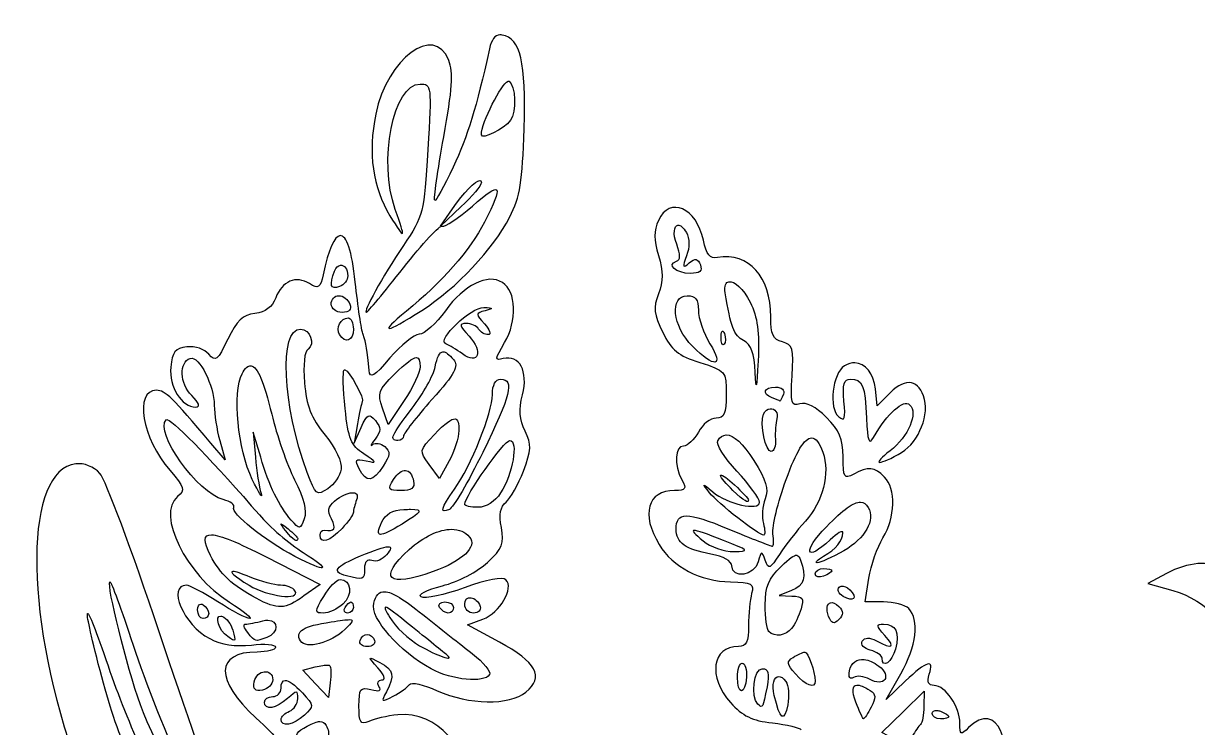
# Model space of a CAD drawing. Extents: x 11 to 129, y -2 to 168.
# Drawn here: x 12.9 to 68.8, y 134.7 to 168.1 of the extents above; entities that cross this region are included whole.
import ezdxf

# ---------------------------------------------------------------- set-up
doc = ezdxf.new("R2010")
doc.units = 0
doc.layers.get('0').update_dxf_attribs({"linetype": 'CONTINUOUS'})

msp = doc.modelspace()

# ---------------------------------------------------------------- linework, layer by layer
at = {"color": 7}
for points in [[(35.587009, 167.609132), (35.587009, 167.609132)], [(35.968452, 165.405373), (35.968452, 165.405373)], [(34.6301, 160.688624), (34.6301, 160.688624)], [(33.731618, 159.434058), (32.762032, 158.522348), (33.322618, 159.3398)], [(44.047613, 158.560933), (44.047613, 158.560933)], [(27.986302, 158.0698), (27.986302, 158.0698)], [(27.997878, 156.65924), (27.997878, 156.65924)], [(46.47241, 155.880373), (46.47241, 155.880373)], [(27.92622, 155.215056), (27.92622, 155.215056)], [(44.49134, 155.215056), (44.49134, 155.215056)], [(34.817513, 154.655022), (34.817513, 154.655022)], [(28.367191, 154.156723), (28.367191, 154.156723)], [(26.105004, 153.627556), (26.105004, 153.627556)], [(46.175303, 153.536055), (46.175303, 153.536055)], [(32.876132, 152.543316), (32.876132, 152.543316)], [(23.748008, 151.886268), (23.748008, 151.886268)], [(31.608339, 152.271016), (31.608339, 152.271016)], [(52.463017, 152.024071), (52.463017, 152.024071)], [(28.2123, 151.697201), (28.2123, 151.697201)], [(35.627798, 151.246306), (35.627798, 151.246306)], [(48.694357, 150.868173), (48.694357, 150.868173)], [(54.148632, 150.609102), (53.516389, 149.976857), (53.43591, 150.783285)], [(31.029563, 150.233724), (30.269987, 149.08885), (29.996034, 149.87378)], [(48.436389, 149.845668), (48.436389, 149.845668)], [(19.772092, 149.320912), (19.772092, 149.320912)], [(28.804856, 149.12964), (28.653272, 148.203598), (28.985656, 148.947739)], [(33.453807, 149.356189), (33.453807, 149.356189)], [(24.208824, 147.540486), (23.858251, 148.732765), (23.959123, 147.54214)], [(46.343976, 148.597166), (46.343976, 148.597166)], [(22.258073, 148.334236), (22.513837, 147.409848), (21.84411, 148.203598)], [(36.056093, 148.33589), (36.056093, 148.33589)], [(50.399817, 148.460465), (50.399817, 148.460465)], [(31.099015, 146.910447), (31.099015, 146.910447)], [(33.16938, 147.367956), (32.717382, 146.532865), (32.2257, 147.191567)], [(46.09207, 146.693819), (46.09207, 146.693819)], [(28.54358, 145.854319), (28.54358, 145.854319)], [(52.732562, 145.404527), (52.732562, 145.404527)], [(31.334383, 145.063876), (31.334383, 145.063876)], [(25.176758, 144.36714), (25.176758, 144.36714)], [(33.28293, 144.114131), (33.28293, 144.114131)], [(44.82152, 144.060113), (44.82152, 144.060113)], [(21.874978, 143.850651), (21.874978, 143.850651)], [(30.256757, 143.285103), (30.256757, 143.285103)], [(24.468997, 142.803341), (27.034353, 141.496963), (26.263203, 140.9474)], [(49.696466, 142.877757), (49.696466, 142.877757)], [(22.891419, 142.110466), (22.891419, 142.110466)], [(50.973632, 142.250473), (50.973632, 142.250473)], [(67.280234, 142.01786), (66.38892, 141.543264), (67.583403, 141.208675)], [(17.041923, 141.612166), (17.041923, 141.612166)], [(27.983546, 141.721307), (27.983546, 141.721307)], [(51.813133, 141.409869), (51.813133, 141.409869)], [(53.827827, 140.662973), (52.951394, 140.662973), (53.131091, 141.787451)], [(30.10848, 141.148593), (30.10848, 141.148593)], [(34.213382, 140.859758), (34.213382, 140.859758)], [(49.452279, 141.200409), (48.856965, 140.961181), (49.469918, 140.944092)], [(21.369514, 140.561548), (21.369514, 140.561548)], [(28.499483, 140.662973), (28.499483, 140.662973)], [(30.150373, 140.409414), (30.150373, 140.409414)], [(32.96598, 140.662973), (32.96598, 140.662973)], [(51.304362, 140.627145), (51.304362, 140.627145)], [(15.97918, 140.115617), (15.97918, 140.115617)], [(22.314848, 139.988838), (22.314848, 139.988838)], [(24.553885, 139.801425), (24.553885, 139.801425)], [(28.428377, 139.820715), (28.428377, 139.820715)], [(35.557796, 138.757973), (34.045813, 139.569362), (34.773966, 139.846073)], [(53.827274, 139.60464), (53.827274, 139.60464)], [(29.277798, 139.115159), (29.277798, 139.115159)], [(50.082868, 138.277865), (50.082868, 138.277865)], [(52.905643, 137.929496), (52.905643, 137.929496)], [(24.381354, 137.345208), (24.381354, 137.345208)], [(27.511706, 136.825965), (27.425716, 136.115448), (26.816623, 136.766983), (26.20753, 137.419072), (26.805048, 137.575064)], [(27.415243, 137.659401), (27.415243, 137.659401)], [(47.109064, 137.752557), (47.109064, 137.752557)], [(48.056602, 137.487973), (48.056602, 137.487973)], [(25.374093, 136.93731), (25.374093, 136.93731)], [(48.837122, 137.121415), (48.837122, 137.121415)], [(54.852536, 136.892659), (53.944131, 136.032765), (54.64142, 137.246541)], [(52.557274, 136.712412), (52.557274, 136.712412)], [(54.344866, 134.145954), (53.747348, 134.466211), (54.752215, 135.446824), (55.756528, 136.427986), (55.756528, 136.427986)], [(55.756528, 136.427986), (55.746605, 135.701484)], [(56.375543, 135.505802), (56.375543, 135.505802)], [(27.017817, 134.981047), (27.017817, 134.981047)]]:
    msp.add_lwpolyline(points, dxfattribs=at)
for points in [[(33.151188, 166.393702), (32.455869, 168.1475), (30.234359, 166.511908), (29.679084, 163.837166)], [(35.587009, 167.609132), (35.342982, 167.602361), (35.183716, 167.388846), (35.0843, 166.940508)], [(35.696703, 167.599761), (35.65829, 167.607159), (35.621872, 167.610099), (35.587009, 167.609132)], [(36.732436, 163.152556), (36.824756, 166.346392), (36.572323, 167.431132), (35.696703, 167.599761)], [(35.0843, 166.940508), (34.460832, 164.128823), (34.05792, 162.812994), (33.365062, 161.326931)], [(32.913063, 162.755681), (33.320527, 165.008688), (33.374499, 165.830451), (33.151188, 166.393702)], [(30.608434, 159.316098), (29.782132, 161.609703), (30.507881, 165.269223), (31.789136, 165.269223)], [(31.789136, 165.269223), (32.328931, 165.269223), (32.337395, 165.195595), (32.159002, 162.160369)], [(34.701757, 162.86372), (34.701757, 163.43295), (35.652668, 165.296393), (35.968452, 165.405373)], [(35.968452, 165.405373), (35.989503, 165.412639), (36.007531, 165.411849), (36.022469, 165.402617)], [(36.022469, 165.402617), (36.330179, 165.212443), (36.373963, 163.940825), (36.086409, 163.549431)], [(29.679084, 163.837166), (29.301544, 162.018572), (29.53549, 160.344629), (30.35322, 159.014032)], [(36.086409, 163.549431), (35.775844, 163.126714), (34.701757, 162.594744), (34.701757, 162.86372)], [(36.051132, 158.95891), (36.542969, 159.912708), (36.659538, 160.630683), (36.732436, 163.152556)], [(32.481464, 159.739431), (32.429509, 159.797542), (32.623562, 161.154952), (32.913063, 162.755681)], [(32.159002, 162.160369), (31.981721, 159.144062), (31.947203, 159.008194), (30.995936, 157.596306)], [(33.365062, 161.326931), (32.930886, 160.395696), (32.533418, 159.681321), (32.481464, 159.739431)], [(33.322618, 159.3398), (33.849155, 160.107315), (34.430609, 160.688681), (34.6301, 160.688624)], [(34.701757, 160.591059), (34.701757, 160.456266), (34.265054, 159.935547), (33.731618, 159.434058)], [(34.272361, 159.475399), (35.652289, 160.690062), (35.783063, 160.51743), (34.851137, 158.711966)], [(34.6301, 160.688624), (34.676136, 160.688611), (34.701757, 160.657919), (34.701757, 160.591059)], [(45.258081, 157.84766), (44.932084, 159.394919), (43.65338, 159.957092), (43.120468, 158.787482)], [(30.35322, 159.014032), (31.085107, 157.823116), (31.128081, 157.873681), (30.608434, 159.316098)], [(32.851327, 158.521246), (32.960386, 158.453844), (33.599749, 158.883342), (34.272361, 159.475399)], [(30.993182, 156.532461), (31.906029, 157.693662), (32.742271, 158.588646), (32.851327, 158.521246)], [(34.851137, 158.711966), (34.1577, 157.368527), (32.817889, 155.842443), (31.135396, 154.479735)], [(31.870165, 154.512257), (33.538174, 155.584222), (35.249341, 157.404039), (36.051132, 158.95891)], [(43.120468, 158.787482), (42.895297, 158.293317), (42.895901, 157.872361), (43.122122, 157.1173)], [(43.988632, 157.658594), (43.795724, 158.165982), (43.868907, 158.531019), (44.047613, 158.560933)], [(44.047613, 158.560933), (44.154838, 158.578882), (44.299937, 158.476102), (44.448346, 158.210912)], [(27.986302, 158.0698), (27.724082, 158.04963), (27.436329, 157.432669), (27.174362, 156.207795)], [(28.706741, 155.856671), (28.548282, 157.349295), (28.283484, 158.09266), (27.986302, 158.0698)], [(44.448346, 158.210912), (44.607661, 157.926202), (44.611042, 157.5141), (44.456615, 157.10793)], [(30.995936, 157.596306), (29.984787, 156.095534), (29.054987, 154.421306), (29.2326, 154.421306)], [(43.977058, 156.851615), (44.174196, 156.917333), (44.177588, 157.161605), (43.988632, 157.658594)], [(45.932217, 157.020838), (45.569025, 156.956117), (45.403025, 157.159737), (45.258081, 157.84766)], [(43.122122, 157.1173), (43.348958, 156.360187), (43.348887, 155.907885), (43.122122, 155.307109)], [(44.456615, 157.10793), (44.249676, 156.563633), (44.269767, 156.509287), (44.583945, 156.770035)], [(44.583945, 156.770035), (44.876926, 157.013186), (44.992459, 156.992728), (45.113662, 156.676879)], [(48.46009, 154.20082), (48.46009, 156.120543), (47.415924, 157.285233), (45.932217, 157.020838)], [(27.954883, 155.648312), (27.531431, 155.485817), (27.459359, 155.708885), (27.71786, 156.38253)], [(27.71786, 156.38253), (27.785773, 156.559509), (27.891784, 156.64716), (27.997878, 156.65924)], [(27.997878, 156.65924), (28.1747, 156.679375), (28.351757, 156.489592), (28.351757, 156.153776)], [(29.2326, 154.421306), (29.288068, 154.421306), (30.080334, 155.37126), (30.993182, 156.532461)], [(44.630797, 156.27339), (43.961829, 156.27339), (43.491223, 156.689674), (43.977058, 156.851615)], [(45.113662, 156.676879), (45.226083, 156.383917), (45.09354, 156.27339), (44.630797, 156.27339)], [(26.529991, 155.786667), (25.884879, 156.189547), (25.227766, 155.912095), (24.922096, 155.108121)], [(27.174362, 156.207795), (27.039604, 155.577719), (26.95414, 155.521782), (26.529991, 155.786667)], [(28.351757, 156.153776), (28.351757, 155.959652), (28.173165, 155.732074), (27.954883, 155.648312)], [(29.075504, 153.362973), (28.995127, 153.581254), (28.829169, 154.703426), (28.706741, 155.856671)], [(35.707726, 155.839583), (34.998211, 156.283732), (33.888844, 155.736683), (32.990784, 154.50013)], [(35.805841, 152.983737), (36.413547, 154.013729), (36.364813, 155.428253), (35.707726, 155.839583)], [(46.296021, 155.347348), (46.241504, 155.687384), (46.322702, 155.856542), (46.47241, 155.880373)], [(46.47241, 155.880373), (46.72192, 155.920093), (47.161811, 155.555711), (47.480581, 154.90362)], [(27.558008, 154.818181), (27.558008, 155.036463), (27.723508, 155.215056), (27.92622, 155.215056)], [(27.92622, 155.215056), (28.128931, 155.215056), (28.363353, 155.036463), (28.447119, 154.818181)], [(43.122122, 155.307109), (42.870515, 154.640528), (42.904698, 154.332452), (43.324969, 153.471562)], [(44.73553, 152.813412), (43.784791, 153.764148), (43.637287, 155.215056), (44.49134, 155.215056)], [(44.49134, 155.215056), (44.886471, 155.215056), (45.020507, 155.038857), (45.020507, 154.518871)], [(47.168043, 153.081853), (46.716445, 153.323541), (46.551839, 153.751704), (46.296021, 155.347348)], [(24.922096, 155.108121), (24.755859, 154.670891), (24.432945, 154.431167), (23.933768, 154.373902)], [(28.078906, 154.421306), (27.792304, 154.421306), (27.558008, 154.599804), (27.558008, 154.818181)], [(28.447119, 154.818181), (28.550706, 154.54823), (28.433192, 154.421306), (28.078906, 154.421306)], [(33.01063, 152.92145), (32.544354, 153.091628), (34.209493, 154.689212), (34.817513, 154.655022)], [(34.817513, 154.655022), (35.291878, 154.628347), (35.300121, 154.608082), (34.880352, 154.499579)], [(47.480581, 154.90362), (47.835278, 154.178042), (47.93249, 153.472012), (47.863125, 152.125495)], [(23.933768, 154.373902), (23.356696, 154.307701), (23.070771, 154.035872), (22.643924, 153.146897)], [(27.954883, 153.362973), (27.76195, 153.675148), (28.012028, 154.156723), (28.367191, 154.156723)], [(28.367191, 154.156723), (28.504126, 154.156723), (28.61634, 153.918598), (28.61634, 153.627556)], [(31.135396, 154.479735), (29.771063, 153.374716), (30.124809, 153.390587), (31.870165, 154.512257)], [(32.990784, 154.50013), (32.549386, 153.892362), (31.988915, 153.387851), (31.745592, 153.378958)], [(34.880352, 154.499579), (34.421688, 154.381022), (34.420209, 154.349423), (34.854995, 153.868989)], [(45.020507, 154.518871), (45.020507, 154.135866), (45.268264, 153.421491), (45.571173, 152.931371)], [(49.014614, 153.015156), (48.570015, 153.131422), (48.46009, 153.366754), (48.46009, 154.20082)], [(26.423056, 146.807921), (25.236037, 150.020869), (25.067807, 153.627556), (26.105004, 153.627556)], [(26.105004, 153.627556), (26.549939, 153.627556), (26.82032, 152.899329), (26.458333, 152.675607)], [(28.61634, 153.627556), (28.61634, 153.069528), (28.231406, 152.915553), (27.954883, 153.362973)], [(33.978562, 153.89214), (33.625053, 153.89214), (33.648382, 153.788217), (34.114161, 153.292417)], [(34.569465, 153.627556), (34.479526, 153.773077), (34.213622, 153.89214), (33.978562, 153.89214)], [(35.022564, 153.362973), (34.86308, 153.362973), (34.659403, 153.482035), (34.569465, 153.627556)], [(34.854995, 153.868989), (35.106816, 153.590732), (35.182054, 153.362973), (35.022564, 153.362973)], [(46.099786, 153.25273), (46.107723, 153.44537), (46.1352, 153.542127), (46.175303, 153.536055)], [(46.175303, 153.536055), (46.199366, 153.532411), (46.227966, 153.491733), (46.25964, 153.412583)], [(22.643924, 153.146897), (22.15724, 152.133299), (22.055597, 152.052831), (21.740482, 152.432522)], [(29.364892, 151.661923), (29.279531, 152.625093), (29.221427, 152.966701), (29.075504, 153.362973)], [(31.745592, 153.378958), (31.502268, 153.370066), (30.877191, 152.865512), (30.356528, 152.257235)], [(34.114161, 153.292417), (34.802242, 152.55999), (34.557544, 151.897673), (33.802726, 152.449609)], [(35.740247, 152.222509), (35.331321, 152.115572), (35.337894, 152.190626), (35.805841, 152.983737)], [(43.324969, 153.471562), (43.739466, 152.622501), (44.054686, 152.365779), (45.085, 152.040056)], [(46.238693, 152.905465), (46.150773, 152.817546), (46.0883, 152.973815), (46.099786, 153.25273)], [(46.25964, 153.412583), (46.336071, 153.221586), (46.326611, 152.993384), (46.238693, 152.905465)], [(47.718156, 151.567665), (47.680112, 152.483394), (47.533656, 152.886184), (47.168043, 153.081853)], [(49.477634, 151.399544), (49.559329, 152.709897), (49.508895, 152.8859), (49.014614, 153.015156)], [(20.701441, 152.78089), (20.138738, 152.715479), (20.00221, 152.544467), (19.932496, 151.816814)], [(21.740482, 152.432522), (21.53786, 152.676665), (21.091856, 152.826273), (20.701441, 152.78089)], [(26.458333, 152.675607), (26.289003, 152.570947), (26.222447, 151.930245), (26.292969, 151.07984)], [(32.505165, 151.838863), (32.597587, 152.30097), (32.710433, 152.531648), (32.876132, 152.543316)], [(32.876132, 152.543316), (33.005011, 152.552391), (33.165855, 152.428953), (33.373328, 152.178963)], [(33.802726, 152.449609), (33.52835, 152.650238), (33.171895, 152.862592), (33.01063, 152.92145)], [(36.659123, 150.505473), (36.940196, 151.62263), (36.511111, 152.424094), (35.740247, 152.222509)], [(45.571173, 152.931371), (46.257247, 151.821281), (45.793259, 151.75568), (44.73553, 152.813412)], [(20.927439, 150.468542), (20.357537, 151.038445), (20.319656, 152.056184), (20.861845, 152.234635)], [(20.861845, 152.234635), (21.27495, 152.370602), (22.001758, 150.946518), (22.001758, 150.001111)], [(23.321918, 151.505929), (23.466154, 151.775436), (23.606832, 151.904032), (23.748008, 151.886268)], [(23.748008, 151.886268), (24.058594, 151.847185), (24.371705, 151.099101), (24.733581, 149.579431)], [(30.356528, 152.257235), (29.591141, 151.363052), (29.401485, 151.249059), (29.364892, 151.661923)], [(30.570952, 151.482227), (31.116544, 152.011037), (31.434724, 152.265809), (31.608339, 152.271016)], [(31.608339, 152.271016), (31.743371, 152.275065), (31.790979, 152.127981), (31.790239, 151.841619)], [(33.373328, 152.178963), (33.640691, 151.856808), (33.461587, 151.523922), (32.347518, 150.273963)], [(45.085, 152.040056), (46.322892, 151.648712), (46.340361, 151.627511), (46.341769, 150.518702)], [(47.863125, 152.125495), (47.794127, 150.786117), (47.756603, 150.642166), (47.718156, 151.567665)], [(51.96582, 151.879653), (51.39399, 151.52147), (51.206829, 149.859418), (51.692968, 149.455959)], [(52.463017, 152.024071), (52.301659, 152.029831), (52.132817, 151.984256), (51.96582, 151.879653)], [(53.43591, 150.783285), (53.361361, 151.5263), (52.947087, 152.006791), (52.463017, 152.024071)], [(19.932496, 151.816814), (19.843886, 150.891962), (20.449539, 149.92339), (21.116506, 149.92339)], [(23.80809, 146.483806), (23.120193, 147.89184), (22.854798, 150.633105), (23.321918, 151.505929)], [(28.222222, 149.857244), (28.122383, 150.789528), (28.101632, 151.613543), (28.176471, 151.688381)], [(28.176471, 151.688381), (28.185687, 151.697597), (28.197975, 151.700247), (28.2123, 151.697201)], [(28.2123, 151.697201), (28.427175, 151.651503), (29.17013, 150.309456), (29.040777, 150.155451)], [(29.996034, 149.87378), (29.749197, 150.581847), (29.805816, 150.740626), (30.570952, 151.482227)], [(31.790239, 151.841619), (31.789616, 151.586957), (31.447345, 150.863436), (31.029563, 150.233724)], [(31.413758, 149.869922), (31.933679, 150.550844), (32.424816, 151.437109), (32.505165, 151.838863)], [(49.850808, 150.076628), (49.438419, 149.945379), (49.396317, 150.09521), (49.477634, 151.399544)], [(55.768105, 150.28609), (55.534825, 151.215558), (54.88476, 151.345231), (54.148632, 150.609102)], [(26.292969, 151.07984), (26.384146, 149.980354), (26.604296, 149.418324), (27.266415, 148.59441)], [(35.627798, 151.246306), (36.283513, 151.246306), (36.088594, 150.457913), (34.767904, 147.768689)], [(35.224311, 150.518702), (35.228349, 150.986281), (35.372757, 151.246306), (35.627798, 151.246306)], [(48.526237, 150.36326), (48.027872, 150.564355), (48.128959, 150.868173), (48.694357, 150.868173)], [(48.694357, 150.868173), (48.992333, 150.868173), (49.141053, 150.731167), (49.06312, 150.528073)], [(51.94322, 150.206163), (51.866473, 151.010935), (51.936534, 151.246306), (52.253004, 151.246306)], [(52.253004, 151.246306), (52.829869, 151.246306), (52.946977, 150.960245), (53.015334, 149.389262)], [(19.252296, 150.71714), (18.172274, 150.71714), (18.559032, 148.431722), (19.896667, 146.908242)], [(21.84411, 148.203598), (19.999596, 150.389042), (19.661168, 150.71714), (19.252296, 150.71714)], [(21.116506, 149.92339), (21.353305, 149.92339), (21.290377, 150.105604), (20.927439, 150.468542)], [(32.347518, 150.273963), (31.605076, 149.44096), (30.99759, 148.664029), (30.99759, 148.547556)], [(33.42349, 146.017478), (34.211791, 147.124542), (35.216691, 149.636559), (35.224311, 150.518702)], [(36.776533, 148.780169), (36.510344, 149.326124), (36.478975, 149.789465), (36.659123, 150.505473)], [(46.341769, 150.518702), (46.342901, 149.604698), (46.252686, 149.394223), (45.858907, 149.394223)], [(48.89445, 150.208919), (48.873641, 150.220408), (48.708141, 150.289861), (48.526237, 150.36326)], [(49.06312, 150.528073), (48.991322, 150.340975), (48.915278, 150.19743), (48.89445, 150.208919)], [(51.107577, 149.432808), (50.598778, 149.941606), (50.149554, 150.171709), (49.850808, 150.076628)], [(51.692968, 149.455959), (51.974569, 149.222249), (52.023177, 149.367729), (51.94322, 150.206163)], [(53.347716, 148.474245), (54.02497, 149.637479), (54.775176, 150.318069), (55.065854, 150.03253)], [(54.521255, 147.661754), (55.392876, 148.112487), (55.995313, 149.380825), (55.768105, 150.28609)], [(22.001758, 150.001111), (22.001758, 149.592741), (22.117213, 148.842598), (22.258073, 148.334236)], [(29.10527, 147.700338), (28.510117, 148.092331), (28.376194, 148.419483), (28.222222, 149.857244)], [(29.040777, 150.155451), (28.994724, 150.100622), (28.888377, 149.638963), (28.804856, 149.12964)], [(28.985656, 148.947739), (29.278546, 149.60365), (29.358471, 149.642869), (29.660895, 149.278468)], [(30.733007, 148.33589), (30.312078, 148.33589), (30.409063, 148.554114), (31.413758, 149.869922)], [(48.122747, 149.587148), (48.189546, 149.761224), (48.314034, 149.840045), (48.436389, 149.845668)], [(48.436389, 149.845668), (48.640311, 149.85504), (48.838389, 149.660506), (48.752785, 149.36115)], [(55.065854, 150.03253), (55.480424, 149.625289), (55.017032, 148.537107), (54.132647, 147.84145)], [(22.430603, 145.525795), (21.213023, 145.831388), (19.138405, 148.736284), (19.72138, 149.319258)], [(19.72138, 149.319258), (19.730809, 149.328686), (19.748022, 149.328844), (19.772092, 149.320912)], [(19.772092, 149.320912), (20.133147, 149.201926), (22.091525, 147.181378), (24.145985, 144.793781)], [(24.733581, 149.579431), (24.969245, 148.58978), (25.458625, 147.189548), (25.821129, 146.467821)], [(29.660895, 149.278468), (29.942451, 148.939216), (29.940137, 148.781984), (29.649318, 148.402035)], [(32.473194, 148.62197), (32.972793, 149.143437), (33.281809, 149.385612), (33.453807, 149.356189)], [(33.453807, 149.356189), (33.587583, 149.333304), (33.638871, 149.146214), (33.6324, 148.79891)], [(45.858907, 149.394223), (45.592455, 149.394223), (45.215209, 149.096567), (45.020507, 148.732765)], [(48.487652, 147.806723), (48.201174, 147.806723), (47.936009, 149.100518), (48.122747, 149.587148)], [(48.752785, 149.36115), (48.695587, 149.161059), (48.664664, 148.729457), (48.683884, 148.402035)], [(51.899673, 147.553164), (51.899673, 148.408685), (51.730219, 148.810166), (51.107577, 149.432808)], [(53.015334, 149.389262), (53.062745, 148.29962), (53.133413, 148.106166), (53.347716, 148.474245)], [(27.266415, 148.59441), (27.76988, 147.967913), (28.087924, 147.299214), (28.038667, 146.97053)], [(30.99759, 148.547556), (30.99759, 148.431084), (30.878529, 148.33589), (30.733007, 148.33589)], [(32.2257, 147.191567), (31.73802, 147.8447), (31.739623, 147.856288), (32.473194, 148.62197)], [(33.6324, 148.79891), (33.626301, 148.471489), (33.417945, 147.827378), (33.16938, 147.367956)], [(36.701016, 146.882886), (37.082304, 147.881267), (37.092213, 148.132713), (36.776533, 148.780169)], [(45.020507, 148.732765), (44.825804, 148.368963), (44.508093, 148.071306), (44.314401, 148.071306)], [(45.939383, 148.324314), (46.050149, 148.503536), (46.186135, 148.593664), (46.343976, 148.597166)], [(46.343976, 148.597166), (46.691223, 148.604869), (47.143007, 148.192642), (47.655869, 147.383941)], [(29.649318, 148.402035), (29.454399, 148.147374), (29.399063, 148.027369), (29.526397, 148.135247)], [(29.526397, 148.135247), (29.65373, 148.243125), (29.913622, 148.202452), (30.103521, 148.044848)], [(30.103521, 148.044848), (30.385298, 147.810996), (30.372036, 147.641017), (30.031312, 147.121011)], [(33.908007, 145.305859), (33.908007, 145.681629), (35.789703, 148.33589), (36.056093, 148.33589)], [(36.056093, 148.33589), (36.472506, 148.33589), (36.186632, 146.712714), (35.617325, 145.843845)], [(44.314401, 148.071306), (43.895103, 148.071306), (43.851853, 147.184197), (44.236129, 146.466167)], [(46.849439, 146.874618), (46.254777, 147.519752), (45.845453, 148.172335), (45.939383, 148.324314)], [(48.683884, 148.402035), (48.703089, 148.074614), (48.614578, 147.806723), (48.487652, 147.806723)], [(49.194861, 146.483806), (49.672246, 147.799237), (50.066744, 148.452687), (50.399817, 148.460465)], [(50.399817, 148.460465), (50.599662, 148.465131), (50.777213, 148.237456), (50.937803, 147.780816)], [(23.959123, 147.54214), (24.014515, 146.887296), (24.134117, 146.11339), (24.224809, 145.822348)], [(25.662379, 144.550144), (25.068202, 145.230511), (24.612785, 146.166986), (24.208824, 147.540486)], [(28.894704, 146.987066), (28.661662, 147.422511), (28.704873, 147.473177), (29.216062, 147.364097)], [(29.216062, 147.364097), (29.751305, 147.249885), (29.741029, 147.281598), (29.10527, 147.700338)], [(34.767904, 147.768689), (34.076682, 146.3612), (33.362305, 145.142743), (33.180404, 145.061119)], [(47.655869, 147.383941), (48.255103, 146.439045), (48.375347, 146.031528), (48.19606, 145.559969)], [(50.937803, 147.780816), (51.290339, 146.778381), (50.944334, 145.407391), (50.109326, 144.499432)], [(52.411201, 146.739019), (51.943793, 146.488869), (51.899673, 146.559484), (51.899673, 147.553164)], [(54.132647, 147.84145), (53.300582, 147.186947), (53.46015, 147.113036), (54.521255, 147.661754)], [(15.414184, 147.224088), (12.993025, 146.936509), (12.929156, 140.270016), (15.282444, 133.455283)], [(16.557956, 146.770438), (16.263598, 147.0957), (15.819139, 147.272188), (15.414184, 147.224088)], [(19.896667, 146.908242), (20.598909, 146.108431), (20.634987, 145.982946), (20.255508, 145.668008)], [(28.038667, 146.97053), (27.992623, 146.663276), (27.704398, 146.246753), (27.398155, 146.044488)], [(30.031312, 147.121011), (29.52776, 146.352491), (29.251704, 146.320008), (28.894704, 146.987066)], [(30.530159, 146.484357), (30.718673, 146.786215), (30.92448, 146.926759), (31.099015, 146.910447)], [(31.099015, 146.910447), (31.27355, 146.894136), (31.416803, 146.720984), (31.479905, 146.395612)], [(35.873092, 145.409488), (36.086528, 145.586625), (36.459259, 146.249851), (36.701016, 146.882886)], [(47.930923, 145.398465), (47.930923, 145.565427), (47.444104, 146.229484), (46.849439, 146.874618)], [(53.865309, 146.597357), (53.377753, 147.084913), (53.106495, 147.111129), (52.411201, 146.739019)], [(19.368051, 139.283832), (18.087273, 143.109092), (16.822745, 146.477849), (16.557956, 146.770438)], [(24.224809, 145.822348), (24.315501, 145.531307), (24.128015, 145.828963), (23.80809, 146.483806)], [(25.821129, 146.467821), (26.26617, 145.581757), (26.415568, 144.979215), (26.280291, 144.613534)], [(27.398155, 146.044488), (26.87362, 145.698047), (26.81675, 145.742295), (26.423056, 146.807921)], [(30.882387, 145.95464), (30.26522, 145.95464), (30.231199, 146.005645), (30.530159, 146.484357)], [(31.479905, 146.395612), (31.541954, 146.075682), (31.377842, 145.95464), (30.882387, 145.95464)], [(44.236129, 146.466167), (44.470574, 146.028105), (44.421033, 145.95464), (43.892171, 145.95464)], [(45.554084, 145.844397), (45.175291, 146.334051), (45.180727, 146.335829), (45.704015, 145.891801)], [(46.07884, 146.672322), (46.07884, 146.683879), (46.08322, 146.691216), (46.09207, 146.693819)], [(46.657618, 145.965113), (46.339139, 146.261823), (46.07884, 146.579864), (46.07884, 146.672322)], [(46.09207, 146.693819), (46.154018, 146.712042), (46.421974, 146.518276), (46.740298, 146.219223)], [(48.563169, 143.904118), (48.514686, 144.231541), (48.798779, 145.3924), (49.194861, 146.483806)], [(53.794753, 143.705682), (54.389107, 144.680607), (54.422517, 146.040149), (53.865309, 146.597357)], [(27.72227, 145.451932), (28.027445, 145.705203), (28.335176, 145.841678), (28.54358, 145.854319)], [(28.54358, 145.854319), (28.751984, 145.86696), (28.861264, 145.756228), (28.769028, 145.515872)], [(33.180404, 145.061119), (32.705921, 144.848205), (32.769525, 145.099069), (33.42349, 146.017478)], [(35.617325, 145.843845), (35.343363, 145.425727), (34.925548, 145.16089), (34.539149, 145.16089)], [(43.892171, 145.95464), (42.599853, 145.95464), (42.277812, 144.830202), (43.1574, 143.387631)], [(48.13377, 143.837973), (47.882725, 143.837973), (45.933357, 145.354125), (45.554084, 145.844397)], [(45.704015, 145.891801), (46.385068, 145.313905), (47.930923, 144.971431), (47.930923, 145.398465)], [(47.401757, 145.511464), (47.401757, 145.330946), (47.217801, 145.443225), (46.657618, 145.965113)], [(46.740298, 146.219223), (47.1041, 145.877449), (47.401757, 145.558857), (47.401757, 145.511464)], [(20.255508, 145.668008), (19.23859, 144.824041), (20.644613, 141.970054), (22.72826, 140.648642)], [(22.924492, 145.155928), (22.996942, 145.273149), (22.774742, 145.439424), (22.430603, 145.525795)], [(25.838216, 142.827045), (24.414998, 143.571127), (22.761721, 144.892556), (22.924492, 145.155928)], [(27.572891, 144.603611), (27.371175, 144.980519), (27.408038, 145.191141), (27.72227, 145.451932)], [(28.769028, 145.515872), (28.685007, 145.296913), (28.61634, 145.030599), (28.61634, 144.924419)], [(34.539149, 145.16089), (34.192083, 145.16089), (33.908007, 145.226109), (33.908007, 145.305859)], [(35.652052, 144.19957), (35.535512, 144.820787), (35.601681, 145.184241), (35.873092, 145.409488)], [(48.19606, 145.559969), (48.069102, 145.226044), (48.030979, 144.701912), (48.111173, 144.395252)], [(51.105923, 144.234848), (51.914623, 145.05885), (52.402712, 145.424229), (52.732562, 145.404527)], [(53.099671, 145.146008), (53.455866, 144.569668), (52.940763, 143.66113), (51.938259, 143.09769)], [(52.732562, 145.404527), (52.882492, 145.395572), (53.000114, 145.307092), (53.099671, 145.146008)], [(24.145985, 144.793781), (24.632844, 144.227979), (25.569973, 143.426502), (26.228477, 143.012803)], [(26.280291, 144.613534), (26.087962, 144.093616), (26.063275, 144.091093), (25.662379, 144.550144)], [(27.227279, 144.071137), (27.725658, 143.992445), (27.821252, 144.139539), (27.572891, 144.603611)], [(28.61634, 144.924419), (28.61634, 144.818238), (28.373414, 144.470648), (28.076701, 144.152166)], [(29.957999, 144.433284), (30.144695, 144.841999), (30.47426, 145.037378), (31.01027, 145.05671)], [(31.334383, 145.063876), (31.98011, 145.063021), (31.857058, 144.92874), (30.931445, 144.364383)], [(31.01027, 145.05671), (31.133793, 145.061167), (31.242138, 145.063997), (31.334383, 145.063876)], [(43.962173, 144.119092), (43.962173, 144.958531), (44.457589, 144.959522), (46.465795, 144.123503)], [(25.407717, 144.036409), (25.243165, 144.246233), (25.163101, 144.353483), (25.176758, 144.36714)], [(25.176758, 144.36714), (25.190415, 144.380797), (25.297665, 144.300736), (25.507487, 144.136181)], [(25.970508, 143.673158), (25.970508, 143.455398), (25.753363, 143.59568), (25.407717, 144.036409)], [(25.507487, 144.136181), (25.762147, 143.936463), (25.970508, 143.728101), (25.970508, 143.673158)], [(28.076701, 144.152166), (27.506144, 143.539746), (27.028841, 143.396756), (27.028841, 143.837973)], [(27.028841, 143.837973), (27.028841, 143.983493), (27.11814, 144.088381), (27.227279, 144.071137)], [(30.931445, 144.364383), (29.822498, 143.688246), (29.624037, 143.702182), (29.957999, 144.433284)], [(31.264931, 143.147852), (31.963634, 143.779088), (32.697022, 144.113656), (33.28293, 144.114131)], [(33.28293, 144.114131), (33.634474, 144.114418), (33.932676, 143.994485), (34.138966, 143.745921)], [(34.993351, 142.539861), (35.702268, 143.202087), (35.795162, 143.436746), (35.652052, 144.19957)], [(45.61582, 142.934532), (44.419461, 143.150102), (43.962173, 143.477426), (43.962173, 144.119092)], [(44.82152, 144.060113), (44.686519, 144.057172), (44.854278, 143.892707), (45.248158, 143.56457)], [(46.211132, 143.585517), (45.394369, 143.904445), (44.956518, 144.063054), (44.82152, 144.060113)], [(46.465795, 144.123503), (47.542261, 143.675371), (48.474565, 143.308807), (48.537261, 143.308807)], [(48.111173, 144.395252), (48.191366, 144.088595), (48.20167, 143.837973), (48.13377, 143.837973)], [(50.109326, 144.499432), (49.707842, 144.062868), (49.153253, 143.352972), (48.876811, 142.921855)], [(51.287274, 143.619691), (50.108666, 142.512443), (49.948547, 143.055566), (51.105923, 144.234848)], [(51.895265, 143.950422), (51.897492, 144.084929), (51.624075, 143.936099), (51.287274, 143.619691)], [(21.819857, 142.87555), (21.478373, 143.535908), (21.465142, 143.861832), (21.874978, 143.850651)], [(21.874978, 143.850651), (22.284814, 143.839469), (23.117864, 143.491246), (24.468997, 142.803341)], [(34.138966, 143.745921), (34.522376, 143.283946), (33.803773, 142.603519), (32.404293, 142.104401)], [(45.248158, 143.56457), (45.591705, 143.278372), (46.246548, 143.049549), (46.703369, 143.05635)], [(46.703369, 143.05635), (47.474909, 143.067848), (47.440003, 143.105666), (46.211132, 143.585517)], [(48.537261, 143.308807), (48.599959, 143.308807), (48.611646, 143.576698), (48.563169, 143.904118)], [(50.973632, 142.830903), (51.551467, 143.158574), (51.888943, 143.569106), (51.895265, 143.950422)], [(53.131091, 141.787451), (53.229919, 142.405916), (53.528606, 143.269118), (53.794753, 143.705682)], [(26.228477, 143.012803), (27.621342, 142.137748), (27.378179, 142.021927), (25.838216, 142.827045)], [(28.950928, 142.845784), (29.644396, 143.130877), (30.064501, 143.276735), (30.256757, 143.285103)], [(32.404293, 142.104401), (30.244675, 141.334185), (29.754435, 141.783209), (31.264931, 143.147852)], [(30.256757, 143.285103), (30.449012, 143.293473), (30.413404, 143.164266), (30.19392, 142.899805)], [(43.1574, 143.387631), (43.811325, 142.315153), (45.095496, 141.644559), (46.55509, 141.613269)], [(46.608007, 142.370638), (46.608007, 142.607222), (46.225708, 142.824637), (45.61582, 142.934532)], [(48.19661, 142.642937), (48.03083, 143.115538), (48.009728, 143.110625), (47.867536, 142.56687)], [(48.876811, 142.921855), (48.423023, 142.21416), (48.356574, 142.186914), (48.19661, 142.642937)], [(51.938259, 143.09769), (51.368139, 142.777266), (50.798374, 142.518895), (50.67267, 142.523326)], [(23.986133, 140.838812), (22.88182, 141.422303), (22.277477, 141.990609), (21.819857, 142.87555)], [(28.285612, 141.903758), (27.557359, 142.094066), (27.73545, 142.34609), (28.950928, 142.845784)], [(29.499938, 142.626952), (29.27766, 142.712248), (29.145507, 142.568809), (29.145507, 142.242204)], [(30.19392, 142.899805), (30.007266, 142.674902), (29.694906, 142.552138), (29.499938, 142.626952)], [(32.846368, 141.430265), (33.581253, 141.618612), (34.534139, 142.110892), (34.993351, 142.539861)], [(47.867536, 142.56687), (47.69564, 141.909554), (46.608007, 141.740097), (46.608007, 142.370638)], [(48.954532, 142.349691), (49.361313, 142.739412), (49.565628, 142.901752), (49.696466, 142.877757)], [(49.880574, 142.641836), (50.180847, 141.859336), (50.057372, 141.443628), (49.452279, 141.200409)], [(49.696466, 142.877757), (49.774972, 142.863358), (49.826923, 142.781649), (49.880574, 142.641836)], [(50.67267, 142.523326), (50.54696, 142.527751), (50.68259, 142.665865), (50.973632, 142.830903)], [(69.802045, 142.233938), (69.385869, 142.650117), (68.290474, 142.55621), (67.280234, 142.01786)], [(22.891419, 142.110466), (22.700446, 142.11425), (22.95315, 141.882139), (23.655404, 141.453966)], [(23.71273, 141.839817), (23.28002, 142.020615), (23.006003, 142.108194), (22.891419, 142.110466)], [(25.152504, 141.456723), (24.865377, 141.456723), (24.21738, 141.628963), (23.71273, 141.839817)], [(29.145507, 142.242204), (29.145507, 141.711257), (29.09627, 141.691908), (28.285612, 141.903758)], [(35.868681, 141.718549), (35.715197, 141.872033), (34.962722, 141.726849), (33.885959, 141.336008)], [(48.195507, 140.52517), (48.195507, 141.387599), (48.357711, 141.777898), (48.954532, 142.349691)], [(50.576757, 141.994159), (50.576757, 142.135112), (50.75535, 142.250473), (50.973632, 142.250473)], [(50.973632, 141.88998), (50.75535, 141.806219), (50.576757, 141.853206), (50.576757, 141.994159)], [(50.973632, 142.250473), (51.191914, 142.250473), (51.370507, 142.203486), (51.370507, 142.146294)], [(51.370507, 142.146294), (51.370507, 142.089101), (51.191914, 141.973743), (50.973632, 141.88998)], [(18.491619, 135.768182), (17.822625, 137.653954), (16.880655, 141.450901), (17.041923, 141.612166)], [(17.041923, 141.612166), (17.090778, 141.661018), (17.585736, 140.306834), (18.142148, 138.602531)], [(20.685456, 141.456723), (19.725672, 141.456723), (20.548642, 139.558076), (21.785681, 138.918377)], [(22.176493, 140.662973), (21.488105, 141.099534), (20.817335, 141.456723), (20.685456, 141.456723)], [(23.655404, 141.453966), (24.54643, 140.910697), (26.12954, 140.720767), (25.838216, 141.19214)], [(25.838216, 141.19214), (25.74828, 141.337659), (25.439632, 141.456723), (25.152504, 141.456723)], [(27.203025, 140.927557), (27.460909, 141.364118), (27.812209, 141.721307), (27.983546, 141.721307)], [(27.983546, 141.721307), (28.520204, 141.721307), (28.601848, 140.996314), (28.114735, 140.555486)], [(31.837644, 140.898894), (31.656579, 141.010798), (32.08029, 141.233926), (32.846368, 141.430265)], [(33.885959, 141.336008), (32.931348, 140.989504), (32.009368, 140.792764), (31.837644, 140.898894)], [(34.773966, 139.846073), (35.583196, 140.153743), (36.265756, 141.321474), (35.868681, 141.718549)], [(46.55509, 141.613269), (47.558875, 141.591747), (47.676537, 141.526621), (47.551137, 141.059848)], [(51.899673, 140.927557), (51.689827, 141.057252), (51.606013, 141.251254), (51.713364, 141.358606)], [(51.713364, 141.358606), (51.740201, 141.385445), (51.774127, 141.402215), (51.813133, 141.409869)], [(51.813133, 141.409869), (51.93015, 141.432836), (52.089843, 141.372387), (52.217173, 141.245057)], [(52.217173, 141.245057), (52.616935, 140.845294), (52.393808, 140.622167), (51.899673, 140.927557)], [(26.263203, 140.9474), (25.349639, 140.29688), (25.039617, 140.282179), (23.986133, 140.838812)], [(27.19145, 140.133807), (26.760897, 140.133807), (26.761443, 140.180018), (27.203025, 140.927557)], [(29.58152, 140.599583), (29.67942, 140.973962), (29.832991, 141.161863), (30.10848, 141.148593)], [(30.10848, 141.148593), (30.462683, 141.131533), (31.017992, 140.781857), (31.912608, 140.067659)], [(33.908007, 140.552729), (33.908007, 140.786347), (34.050543, 140.883019), (34.213382, 140.859758)], [(34.213382, 140.859758), (34.376219, 140.836495), (34.559359, 140.693298), (34.641124, 140.447999)], [(47.551137, 141.059848), (47.47295, 140.768807), (47.40704, 140.084198), (47.405064, 139.538493)], [(49.469918, 140.944092), (49.981056, 140.930111), (50.052557, 140.828516), (49.900417, 140.332243)], [(67.583403, 141.208675), (69.179364, 140.76183), (70.356414, 139.500441), (71.994779, 136.482006)], [(15.97918, 140.115617), (16.043314, 140.151595), (16.367811, 139.320425), (16.94987, 137.620265)], [(21.208008, 140.281533), (21.208008, 140.451685), (21.274636, 140.557346), (21.369514, 140.561548)], [(21.472591, 139.869223), (21.327072, 139.869223), (21.208008, 140.054663), (21.208008, 140.281533)], [(21.369514, 140.561548), (21.40114, 140.562951), (21.436211, 140.553166), (21.472591, 140.530682)], [(21.472591, 140.530682), (21.618113, 140.440743), (21.737174, 140.255303), (21.737174, 140.118372)], [(23.692886, 139.869223), (23.547364, 139.869223), (22.864881, 140.226409), (22.176493, 140.662973)], [(22.72826, 140.648642), (23.404382, 140.219859), (23.838406, 139.869223), (23.692886, 139.869223)], [(28.114735, 140.555486), (27.858427, 140.32353), (27.442879, 140.133807), (27.19145, 140.133807)], [(28.335772, 140.133807), (28.181661, 140.133807), (28.129527, 140.252868), (28.219466, 140.39839)], [(28.219466, 140.39839), (28.309406, 140.543909), (28.435311, 140.662973), (28.499483, 140.662973)], [(28.61634, 140.39839), (28.61634, 140.252868), (28.489879, 140.133807), (28.335772, 140.133807)], [(28.499483, 140.662973), (28.563655, 140.662973), (28.61634, 140.543909), (28.61634, 140.39839)], [(32.320507, 137.4775), (30.82113, 138.279821), (29.398877, 139.901157), (29.58152, 140.599583)], [(30.150373, 140.409414), (30.070117, 140.413918), (30.1565, 140.243876), (30.343297, 139.927652)], [(31.428092, 139.466836), (30.632338, 140.109533), (30.253559, 140.403622), (30.150373, 140.409414)], [(32.717382, 140.39839), (32.627443, 140.543909), (32.73911, 140.662973), (32.96598, 140.662973)], [(33.129691, 140.133807), (32.99276, 140.133807), (32.80732, 140.252868), (32.717382, 140.39839)], [(32.96598, 140.662973), (33.19285, 140.662973), (33.37884, 140.543909), (33.37884, 140.39839)], [(33.37884, 140.39839), (33.37884, 140.252868), (33.266626, 140.133807), (33.129691, 140.133807)], [(34.326932, 140.133807), (34.096525, 140.133807), (33.908007, 140.322323), (33.908007, 140.552729)], [(34.641124, 140.447999), (34.698728, 140.275191), (34.557341, 140.133807), (34.326932, 140.133807)], [(48.371895, 139.251862), (48.274882, 139.348876), (48.195507, 139.921801), (48.195507, 140.52517)], [(49.900417, 140.332243), (49.800039, 140.004823), (49.59891, 139.588105), (49.453382, 139.406201)], [(51.213964, 139.968441), (51.073863, 140.333535), (51.138023, 140.587106), (51.304362, 140.627145)], [(51.304362, 140.627145), (51.404164, 140.651168), (51.540859, 140.598454), (51.692418, 140.446895)], [(51.692418, 140.446895), (51.931045, 140.208268), (51.932208, 140.060508), (51.696826, 139.825126)], [(55.021757, 140.345473), (54.847132, 140.520098), (54.309764, 140.662973), (53.827827, 140.662973)], [(54.64142, 137.246541), (55.384356, 138.539499), (55.54231, 139.82492), (55.021757, 140.345473)], [(16.570634, 137.407495), (16.111043, 139.176362), (15.915045, 140.079637), (15.97918, 140.115617)], [(21.737174, 140.118372), (21.737174, 139.981438), (21.618113, 139.869223), (21.472591, 139.869223)], [(22.643924, 139.013187), (22.213243, 139.308089), (21.996037, 140.031662), (22.314848, 139.988838)], [(22.314848, 139.988838), (22.336102, 139.985981), (22.359842, 139.979564), (22.385955, 139.969545)], [(22.385955, 139.969545), (22.582486, 139.894127), (22.803611, 139.602842), (22.877088, 139.321867)], [(23.589258, 139.207765), (23.408102, 139.426047), (23.363633, 139.605972), (23.49059, 139.607948)], [(23.49059, 139.607948), (23.617551, 139.609934), (23.989439, 139.683357), (24.316862, 139.771106)], [(24.316862, 139.771106), (24.404511, 139.794595), (24.483733, 139.803779), (24.553885, 139.801425)], [(24.553885, 139.801425), (25.044945, 139.784929), (25.092879, 139.201181), (24.493802, 138.971294)], [(26.101697, 138.812544), (25.820779, 139.26708), (26.221457, 139.514888), (27.558008, 139.714331)], [(27.558008, 139.714331), (28.003539, 139.780817), (28.281938, 139.822451), (28.428377, 139.820715)], [(28.428377, 139.820715), (28.67244, 139.817825), (28.54949, 139.694993), (28.219466, 139.368169)], [(30.343297, 139.927652), (30.601203, 139.491057), (31.241035, 138.885394), (31.764882, 138.581584)], [(31.912608, 140.067659), (32.687311, 139.449198), (33.753374, 138.608517), (34.281731, 138.199591)], [(51.696826, 139.825126), (51.461447, 139.589747), (51.34632, 139.623535), (51.213964, 139.968441)], [(53.884048, 139.075473), (53.466975, 139.536337), (53.459515, 139.60464), (53.827274, 139.60464)], [(53.827274, 139.60464), (54.4089, 139.60464), (54.592076, 139.222226), (54.392271, 138.426142)], [(22.204605, 131.139627), (21.925208, 131.79348), (20.648829, 135.45857), (19.368051, 139.283832)], [(22.877088, 139.321867), (23.027924, 138.745064), (23.030577, 138.748431), (22.643924, 139.013187)], [(24.493802, 138.971294), (23.940878, 138.759116), (23.967173, 138.752405), (23.589258, 139.207765)], [(28.219466, 139.368169), (27.55308, 138.708249), (26.359623, 138.395205), (26.101697, 138.812544)], [(28.931636, 138.830733), (28.983779, 138.987169), (29.139555, 139.115159), (29.277798, 139.115159)], [(29.277798, 139.115159), (29.416042, 139.115159), (29.57182, 138.987169), (29.623964, 138.830733)], [(33.092209, 138.114704), (33.031574, 138.168298), (32.282596, 138.776685), (31.428092, 139.466836)], [(47.405064, 139.538493), (47.402234, 138.760781), (47.29881, 138.546307), (46.925507, 138.546307)], [(49.453382, 139.406201), (49.165129, 139.045908), (48.651211, 138.972544), (48.371895, 139.251862)], [(53.485519, 138.81144), (54.257939, 138.398055), (54.407475, 138.497093), (53.884048, 139.075473)], [(18.142148, 138.602531), (18.698558, 136.898225), (19.799135, 134.148565), (20.58734, 132.49231)], [(21.785681, 138.918377), (22.339345, 138.632057), (23.003528, 138.530409), (23.765647, 138.616312)], [(23.765647, 138.616312), (24.396374, 138.687401), (24.912174, 138.64143), (24.912174, 138.513786)], [(24.912174, 138.513786), (24.912174, 138.386137), (24.519267, 138.281723), (24.039049, 138.281723)], [(29.277798, 138.546307), (29.035262, 138.546307), (28.87949, 138.6743), (28.931636, 138.830733)], [(29.623964, 138.830733), (29.67611, 138.6743), (29.520334, 138.546307), (29.277798, 138.546307)], [(31.764882, 138.581584), (32.576708, 138.11077), (33.440203, 137.807105), (33.092209, 138.114704)], [(36.822834, 136.380031), (37.701085, 137.091194), (37.316229, 137.81442), (35.557796, 138.757973)], [(46.925507, 138.546307), (45.663005, 138.546307), (45.45928, 137.0993), (46.550131, 135.878423)], [(53.195581, 138.365507), (52.888591, 138.445785), (52.718595, 138.637425), (52.815242, 138.793801)], [(52.815242, 138.793801), (52.93476, 138.987186), (53.146906, 138.992658), (53.485519, 138.81144)], [(24.039049, 138.281723), (22.042347, 138.281723), (22.017109, 136.95262), (23.979518, 135.15909)], [(29.78161, 137.526559), (29.280282, 138.091181), (29.280993, 138.09249), (29.873112, 137.781769)], [(34.281731, 138.199591), (34.810085, 137.790665), (35.173245, 137.344181), (35.088711, 137.207405)], [(49.635833, 137.239375), (49.213479, 137.706072), (49.198248, 137.820123), (49.528897, 138.029267)], [(49.528897, 138.029267), (49.741393, 138.163675), (49.990702, 138.275608), (50.082868, 138.277865)], [(50.082868, 138.277865), (50.237139, 138.281593), (50.56446, 137.35604), (50.572899, 136.892659)], [(52.207803, 137.387652), (52.283538, 137.780909), (52.553277, 137.967438), (52.905643, 137.929496)], [(52.905643, 137.929496), (53.117061, 137.906732), (53.358373, 137.803193), (53.605134, 137.614753)], [(53.751757, 137.98627), (53.751757, 138.114817), (53.501265, 138.285567), (53.195581, 138.365507)], [(54.392271, 138.426142), (54.234551, 137.797732), (53.751757, 137.466124), (53.751757, 137.98627)], [(56.000715, 137.22339), (56.240536, 137.978995), (55.895288, 137.879599), (54.852536, 136.892659)], [(20.373468, 129.219743), (18.10706, 132.641715), (17.430511, 134.098016), (16.570634, 137.407495)], [(16.94987, 137.620265), (17.90005, 134.844841), (19.266422, 131.866358), (20.524501, 129.828838)], [(23.899592, 136.868408), (23.955346, 137.157914), (24.175218, 137.323243), (24.381354, 137.345208)], [(24.381354, 137.345208), (24.58749, 137.367174), (24.779883, 137.24568), (24.779883, 136.962114)], [(26.805048, 137.575064), (27.051521, 137.639515), (27.289214, 137.670596), (27.415243, 137.659401)], [(27.415243, 137.659401), (27.457253, 137.65567), (27.486709, 137.647466), (27.50013, 137.634046)], [(27.50013, 137.634046), (27.553834, 137.580364), (27.559037, 137.216755), (27.511706, 136.825965)], [(29.964614, 136.958807), (30.159692, 136.958807), (30.08772, 137.181796), (29.78161, 137.526559)], [(29.873112, 137.781769), (30.539179, 137.432251), (30.59866, 137.166962), (30.183997, 136.392158)], [(35.088711, 137.207405), (34.836052, 136.798595), (33.311335, 136.947303), (32.320507, 137.4775)], [(46.87259, 137.091098), (46.87259, 137.4549), (46.978937, 137.752557), (47.109064, 137.752557)], [(47.109064, 137.752557), (47.239188, 137.752557), (47.328497, 137.454795), (47.3075, 137.091098)], [(47.842729, 135.812279), (47.489327, 136.16568), (47.658096, 137.487973), (48.056602, 137.487973)], [(48.056602, 137.487973), (48.354084, 137.487973), (48.407921, 137.283543), (48.283151, 136.628076)], [(52.401281, 137.07401), (52.223868, 136.964358), (52.149499, 137.084901), (52.207803, 137.387652)], [(53.605134, 137.614753), (54.238838, 137.130821), (53.852744, 136.595567), (53.154241, 136.989673)], [(24.292609, 136.475391), (23.939021, 136.407299), (23.831498, 136.51482), (23.899592, 136.868408)], [(24.779883, 136.962114), (24.779883, 136.745828), (24.560483, 136.526981), (24.292609, 136.475391)], [(25.176758, 136.561932), (25.176758, 136.809807), (25.243155, 136.934651), (25.374093, 136.93731)], [(25.374093, 136.93731), (25.542442, 136.940727), (25.817431, 136.741984), (26.193199, 136.341996)], [(29.832873, 136.65233), (29.72877, 136.820775), (29.787952, 136.958807), (29.964614, 136.958807)], [(31.282569, 136.741628), (31.3665, 136.86954), (31.961811, 136.734886), (32.605486, 136.442868)], [(47.3075, 137.091098), (47.257761, 136.229096), (46.87259, 136.229121), (46.87259, 137.091098)], [(48.627659, 136.214666), (48.500016, 136.749307), (48.621287, 137.115034), (48.837122, 137.121415)], [(48.837122, 137.121415), (48.935231, 137.124316), (49.052782, 137.053156), (49.175568, 136.889905)], [(49.175568, 136.889905), (49.311179, 136.709607), (49.352347, 136.204743), (49.26652, 135.768182)], [(50.572899, 136.892659), (50.57959, 136.525017), (50.132793, 136.690241), (49.635833, 137.239375)], [(53.154241, 136.989673), (52.898427, 137.134005), (52.559641, 137.171882), (52.401281, 137.07401)], [(56.232227, 136.694223), (55.952932, 136.694223), (55.883356, 136.853631), (56.000715, 137.22339)], [(24.779883, 136.165057), (24.998165, 136.165057), (25.176758, 136.34365), (25.176758, 136.561932)], [(25.970508, 136.065285), (25.970508, 136.480779), (25.937114, 136.48132), (25.486541, 136.073555)], [(26.193199, 136.341996), (26.754691, 135.744317), (26.75703, 135.711613), (26.284149, 135.283662)], [(28.880923, 135.715265), (28.880923, 136.537051), (28.947051, 136.627131), (29.451433, 136.495234)], [(29.451433, 136.495234), (29.842344, 136.393005), (29.96256, 136.442492), (29.832873, 136.65233)], [(30.183997, 136.392158), (29.919529, 135.898001), (29.94294, 135.88308), (30.514727, 136.184349)], [(30.514727, 136.184349), (30.853163, 136.362671), (31.198642, 136.613722), (31.282569, 136.741628)], [(32.605486, 136.442868), (34.098969, 135.765317), (36.028379, 135.736719), (36.822834, 136.380031)], [(48.283151, 136.628076), (48.0903, 135.614943), (48.072706, 135.582302), (47.842729, 135.812279)], [(49.26652, 135.768182), (49.100353, 134.922974), (48.903272, 135.060255), (48.627659, 136.214666)], [(52.509869, 135.900473), (52.312449, 136.423504), (52.33173, 136.697093), (52.557274, 136.712412)], [(52.557274, 136.712412), (52.692599, 136.721604), (52.901779, 136.637895), (53.183454, 136.459406)], [(53.183454, 136.459406), (53.462727, 136.282436), (53.47517, 136.108508), (53.240229, 135.669514)], [(57.455923, 134.89671), (57.455923, 135.674975), (56.761933, 136.694223), (56.232227, 136.694223)], [(21.915768, 129.376289), (21.704271, 129.164791), (19.12838, 133.973271), (18.491619, 135.768182)], [(24.383008, 135.900473), (24.383008, 136.045993), (24.561601, 136.165057), (24.779883, 136.165057)], [(25.486541, 136.073555), (24.946342, 135.584684), (24.383008, 135.496424), (24.383008, 135.900473)], [(25.573633, 135.466667), (25.791915, 135.550427), (25.970508, 135.819882), (25.970508, 136.065285)], [(29.343945, 134.988763), (28.952235, 134.816672), (28.880923, 134.928847), (28.880923, 135.715265)], [(46.550131, 135.878423), (47.118719, 135.242066), (47.571852, 135.022432), (48.540568, 134.913246)], [(52.874223, 135.106723), (52.838488, 135.106723), (52.674653, 135.463909), (52.509869, 135.900473)], [(53.240229, 135.669514), (53.074564, 135.359967), (52.909961, 135.106723), (52.874223, 135.106723)], [(55.746605, 135.701484), (55.740901, 135.301725), (55.66644, 134.9149), (55.581242, 134.84214)], [(59.051692, 132.00724), (60.179478, 133.856888), (59.219801, 136.039369), (57.871541, 134.691106)], [(23.979518, 135.15909), (25.02851, 134.200372), (25.320359, 133.794096), (25.037852, 133.685689)], [(25.176758, 135.078611), (25.176758, 135.208563), (25.355351, 135.382903), (25.573633, 135.466667)], [(26.284149, 135.283662), (25.756095, 134.805778), (25.176758, 134.698602), (25.176758, 135.078611)], [(30.733007, 135.301855), (30.223683, 135.241569), (29.598609, 135.100644), (29.343945, 134.988763)], [(33.365612, 132.312613), (34.34774, 133.496005), (32.566187, 135.518841), (30.733007, 135.301855)], [(56.133007, 135.363037), (56.133007, 135.468752), (56.233227, 135.521373), (56.375543, 135.505802)], [(56.529882, 135.106723), (56.3116, 135.106723), (56.133007, 135.222084), (56.133007, 135.363037)], [(56.375543, 135.505802), (56.422981, 135.500612), (56.475311, 135.487608), (56.529882, 135.466667)], [(56.529882, 135.466667), (56.748164, 135.382903), (56.926757, 135.268095), (56.926757, 135.210903)], [(56.926757, 135.210903), (56.926757, 135.153713), (56.748164, 135.106723), (56.529882, 135.106723)], [(26.002478, 134.122253), (25.809424, 134.315307), (25.936698, 134.50907), (26.422504, 134.761111)], [(26.422504, 134.761111), (26.695955, 134.902979), (26.881245, 134.975625), (27.017817, 134.981047)], [(27.017817, 134.981047), (27.154389, 134.986466), (27.242504, 134.924264), (27.321537, 134.796389)], [(27.321537, 134.796389), (27.432385, 134.617051), (27.473379, 134.389997), (27.412487, 134.291476)], [(48.540568, 134.913246), (49.230413, 134.835491), (49.845296, 134.690124), (49.907032, 134.590234)], [(55.581242, 134.84214), (55.496045, 134.76938), (55.317449, 134.510983), (55.184367, 134.267773)], [(57.871541, 134.691106), (57.493566, 134.313131), (57.455923, 134.331721), (57.455923, 134.89671)]]:
    msp.add_open_spline(points, degree=3, dxfattribs=at)

doc.saveas('drawing.dxf')
